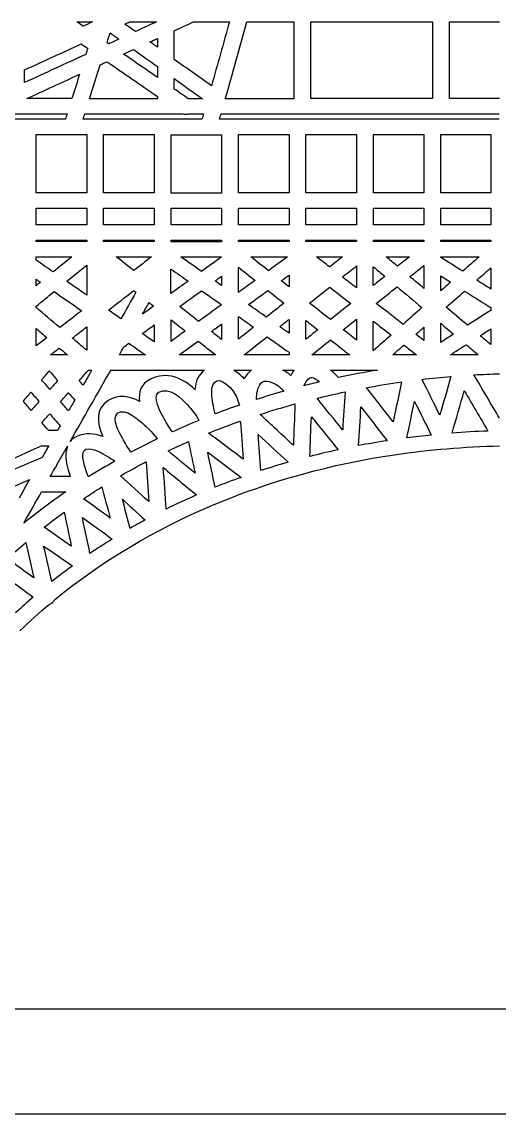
# Model space of a CAD drawing. Extents: x 385.5 to 423.8, y 888.2 to 956.4.
# Drawn here: x 397.37 to 404.66, y 888.18 to 904.88 of the extents above; entities that cross this region are included whole.
import ezdxf

# ---------------------------------------------------------------- set-up
doc = ezdxf.new("R2010")
doc.units = 0
doc.layers.add('Plan_1', color=7, linetype='CONTINUOUS')

msp = doc.modelspace()

# ---------------------------------------------------------------- linework, layer by layer
at = {"layer": 'Plan_1', "color": 7}
for p, q in [((398.20643, 904.876065), (398.44381, 904.876065)), ((398.20644, 904.876065), (398.20643, 904.876065)), ((399.01438, 904.876055), (399.42498, 904.876055)), ((399.99172, 904.875735), (400.53962, 904.875735)), ((400.80569, 904.876065), (401.52598, 904.876065)), ((400.80569, 904.876065), (400.80569, 904.876065)), ((401.52598, 904.876065), (401.52598, 903.702155)), ((401.7835, 903.702485), (401.7835, 904.876415)), ((401.7835, 904.876415), (402.9285, 904.876415)), ((402.92848, 904.876415), (403.64793, 904.876415)), ((402.9285, 904.876415), (402.92848, 904.876415)), ((403.64793, 904.876415), (403.64793, 903.702485)), ((403.90509, 903.702485), (403.90509, 904.876415)), ((403.90509, 904.876415), (404.66432, 904.876415)), ((404.66432, 904.876415), (404.67232, 904.876415)), ((398.30126, 904.810885), (398.30126, 904.810885)), ((398.30126, 904.810885), (398.30126, 904.810885)), ((398.30134, 904.810735), (398.30134, 904.810735)), ((398.71545, 904.708025), (398.71544, 904.707965)), ((398.94069, 904.842545), (398.94068, 904.842555)), ((399.69661, 904.303055), (399.69661, 904.739945)), ((399.69661, 904.739945), (399.69661, 904.739945)), ((398.84973, 904.612365), (398.85014, 904.612025)), ((399.32362, 904.568785), (399.32362, 904.568815)), ((399.43826, 904.621915), (399.43826, 904.487185)), ((399.07254, 904.453425), (399.07254, 904.453465)), ((398.66879, 904.266985), (398.66879, 904.266965)), ((399.43867, 904.192805), (399.43867, 904.027785)), ((397.405, 903.947215), (397.405, 904.141825)), ((397.405, 904.141825), (397.40531, 904.141745)), ((399.69661, 904.008385), (399.69661, 904.008385)), ((398.13157, 903.703155), (397.44038, 903.703155)), ((397.44038, 903.703155), (397.44038, 903.703155)), ((399.43867, 903.702085), (398.40148, 903.702085)), ((399.43867, 903.736485), (399.43867, 903.702085)), ((400.12608, 903.701785), (399.91051, 903.701785)), ((401.52598, 903.702155), (400.4772, 903.702155)), ((401.8348, 903.702485), (401.7835, 903.702485)), ((403.64793, 903.702485), (401.8348, 903.702485)), ((404.66432, 903.702485), (403.90509, 903.702485)), ((404.67232, 903.702485), (404.66432, 903.702485)), ((396.32267, 903.469735), (398.0396, 903.469735)), ((398.0327, 903.389135), (396.94586, 903.389135)), ((398.0396, 903.469735), (398.0584, 903.469735)), ((400.12047, 903.389745), (398.30263, 903.389745)), ((398.32783, 903.470445), (399.83431, 903.470445)), ((399.90958, 903.470445), (400.14357, 903.470445)), ((399.90961, 903.470445), (399.90958, 903.470445)), ((401.83748, 903.389135), (400.38876, 903.389135)), ((400.41226, 903.469735), (402.93116, 903.469735)), ((404.66731, 903.389135), (401.83748, 903.389135)), ((402.93116, 903.469735), (404.6673, 903.469735)), ((397.58409, 903.139655), (397.58409, 903.152255)), ((397.58409, 903.152255), (397.81632, 903.152255)), ((397.58409, 902.261075), (397.58409, 903.139655)), ((397.81632, 903.152255), (398.3574, 903.152255)), ((398.3574, 903.152255), (398.3574, 902.261075)), ((398.3574, 903.152255), (398.3574, 903.152255)), ((398.61659, 903.152255), (399.3899, 903.152255)), ((398.61659, 903.139655), (398.61659, 903.152255)), ((398.61659, 903.152255), (398.61659, 903.152255)), ((398.61659, 902.261075), (398.61659, 903.139655)), ((399.3899, 903.152255), (399.3899, 902.261075)), ((399.64655, 903.151255), (400.41989, 903.151255)), ((399.64655, 903.151235), (399.64655, 903.151255)), ((399.64655, 903.138635), (399.64655, 903.151235)), ((399.64655, 902.260055), (399.64655, 903.138635)), ((400.41989, 903.151255), (400.41989, 902.260055)), ((400.67864, 903.139655), (400.67864, 903.152255)), ((400.67864, 903.152255), (401.45154, 903.152255)), ((400.67864, 902.261075), (400.67864, 903.139655)), ((401.45154, 903.152255), (401.45154, 902.261075)), ((401.45154, 903.152255), (401.45154, 903.152255)), ((401.70868, 903.139985), (401.70868, 903.152585)), ((401.70868, 903.152585), (402.48199, 903.152585)), ((401.70868, 902.261405), (401.70868, 903.139985)), ((402.48194, 903.152585), (402.48194, 902.261405)), ((402.48199, 903.152585), (402.48194, 903.152585)), ((402.74069, 903.152255), (403.51403, 903.152255)), ((402.74069, 903.139655), (402.74069, 903.152255)), ((402.74069, 903.152255), (402.74069, 903.152255)), ((402.74069, 902.261075), (402.74069, 903.139655)), ((403.51403, 903.152255), (403.51403, 902.261075)), ((403.77068, 903.152585), (404.53631, 903.152585)), ((403.77068, 903.139985), (403.77068, 903.152585)), ((403.77068, 903.152585), (403.77068, 903.152585)), ((403.77068, 902.261405), (403.77068, 903.139985)), ((404.53631, 903.152585), (404.53631, 902.261405)), ((397.5845, 902.261075), (397.58409, 902.261075)), ((398.3574, 902.261075), (397.5845, 902.261075)), ((399.3899, 902.261075), (398.61659, 902.261075)), ((400.41989, 902.260055), (399.64655, 902.260055)), ((401.45154, 902.261075), (400.67864, 902.261075)), ((401.74328, 902.261405), (401.70868, 902.261405)), ((402.48194, 902.261405), (401.74328, 902.261405)), ((403.51403, 902.261075), (402.74069, 902.261075)), ((404.53631, 902.261405), (403.77068, 902.261405)), ((397.58409, 902.028335), (398.35696, 902.028335)), ((397.58409, 901.773805), (397.58409, 902.028335)), ((397.58409, 902.028335), (397.58409, 902.028335)), ((398.35696, 902.028335), (398.35696, 901.773805)), ((398.61659, 901.773805), (398.61659, 902.028335)), ((398.61659, 902.028335), (399.3899, 902.028335)), ((399.3899, 902.028335), (399.3899, 901.773805)), ((399.3899, 902.028335), (399.3899, 902.028335)), ((399.64655, 902.027285), (400.41989, 902.027285)), ((399.64655, 901.772755), (399.64655, 902.027285)), ((399.64655, 902.027285), (399.64655, 902.027285)), ((400.41989, 902.027285), (400.41989, 901.772755)), ((400.67864, 901.773435), (400.67864, 902.027985)), ((400.67864, 902.027985), (401.45154, 902.027985)), ((401.45154, 902.027985), (401.45154, 901.773435)), ((401.45154, 902.027985), (401.45154, 902.027985)), ((401.70863, 901.773765), (401.70863, 902.028305)), ((401.70863, 902.028305), (402.48194, 902.028305)), ((402.48194, 902.028305), (402.48194, 901.773765)), ((402.48194, 902.028305), (402.48194, 902.028305)), ((402.74069, 902.028335), (403.36648, 902.028335)), ((402.74069, 901.773805), (402.74069, 902.028335)), ((402.74069, 902.028335), (402.74069, 902.028335)), ((403.36648, 902.028335), (403.51406, 902.028335)), ((403.51406, 902.028335), (403.51406, 901.773805)), ((403.77068, 902.028695), (404.53631, 902.028695)), ((403.77068, 901.774155), (403.77068, 902.028695)), ((403.77068, 902.028695), (403.77068, 902.028695)), ((404.53631, 902.028695), (404.53631, 901.774155)), ((398.35696, 901.773805), (397.58409, 901.773805)), ((399.3899, 901.773805), (398.61659, 901.773805)), ((400.41989, 901.772755), (399.64655, 901.772755)), ((401.45154, 901.773435), (400.67864, 901.773435)), ((402.48194, 901.773765), (401.70863, 901.773765)), ((403.51406, 901.773805), (402.74069, 901.773805)), ((404.53631, 901.774155), (403.77068, 901.774155)), ((397.58409, 901.541385), (398.14185, 901.541385)), ((397.58409, 901.517585), (397.58409, 901.541385)), ((397.58409, 901.541385), (397.58409, 901.541385)), ((397.5845, 901.517585), (397.58409, 901.517585)), ((398.3574, 901.517585), (397.5845, 901.517585)), ((398.14185, 901.541385), (398.3574, 901.541385)), ((398.3574, 901.541385), (398.3574, 901.517585)), ((398.61659, 901.541385), (399.3899, 901.541385)), ((398.61659, 901.517585), (398.61659, 901.541385)), ((398.61659, 901.541385), (398.61659, 901.541385)), ((399.3899, 901.517585), (398.61659, 901.517585)), ((399.3899, 901.541385), (399.3899, 901.517585)), ((399.64655, 901.540355), (400.41989, 901.540355)), ((399.64655, 901.516555), (399.64655, 901.540355)), ((399.64655, 901.540355), (399.64655, 901.540355)), ((400.41989, 901.516555), (399.64655, 901.516555)), ((400.41989, 901.540355), (400.41989, 901.516555)), ((400.67864, 901.517255), (400.67864, 901.541055)), ((400.67864, 901.541055), (401.45154, 901.541055)), ((401.45154, 901.517255), (400.67864, 901.517255)), ((401.45154, 901.541055), (401.45154, 901.517255)), ((401.45154, 901.541055), (401.45154, 901.541055)), ((401.70904, 901.517585), (401.70904, 901.541385)), ((401.70904, 901.541385), (402.48194, 901.541385)), ((401.85362, 901.517585), (401.70904, 901.517585)), ((402.48194, 901.517585), (401.85362, 901.517585)), ((402.48194, 901.541385), (402.48194, 901.517585)), ((402.48194, 901.541385), (402.48194, 901.541385)), ((402.74069, 901.541385), (403.00244, 901.541385)), ((402.74069, 901.517585), (402.74069, 901.541385)), ((402.74069, 901.541385), (402.74069, 901.541385)), ((403.51359, 901.517585), (402.74069, 901.517585)), ((403.00244, 901.541385), (403.51359, 901.541385)), ((403.51359, 901.541385), (403.51359, 901.517585)), ((403.77068, 901.541715), (404.53631, 901.541715)), ((403.77068, 901.517915), (403.77068, 901.541715)), ((403.77068, 901.541715), (403.77068, 901.541715)), ((404.53631, 901.517915), (403.77068, 901.517915)), ((404.53631, 901.541715), (404.53631, 901.517915)), ((397.58409, 901.234125), (397.58409, 901.284525)), ((397.58409, 901.284525), (397.58409, 901.284485)), ((397.58409, 901.284485), (397.96644, 901.284485)), ((397.96644, 901.284485), (398.12771, 901.284485)), ((398.81033, 901.284805), (399.34886, 901.284805)), ((398.81033, 901.284805), (398.81033, 901.284805)), ((399.79924, 901.284115), (400.41989, 901.284115)), ((399.79924, 901.284115), (399.79924, 901.284115)), ((400.41989, 901.284115), (400.41989, 901.283435)), ((400.86728, 901.284805), (401.42762, 901.284805)), ((400.86728, 901.284805), (400.86728, 901.284805)), ((401.87327, 901.284805), (402.2685, 901.284805)), ((401.87327, 901.284805), (401.87327, 901.284805)), ((402.93917, 901.284805), (403.29119, 901.284805)), ((402.93917, 901.284805), (402.93917, 901.284805)), ((403.77068, 901.276985), (403.77068, 901.285985)), ((403.77068, 901.285985), (403.77068, 901.285505)), ((403.77068, 901.285505), (404.35795, 901.285505)), ((398.3574, 901.158555), (398.3574, 900.699205)), ((399.64614, 900.725075), (399.64614, 901.098375)), ((399.64614, 901.098375), (399.64614, 901.098375)), ((400.11362, 901.062285), (400.11321, 901.062285)), ((400.67864, 900.741385), (400.67864, 901.125555)), ((400.67864, 901.125555), (400.67864, 901.125555)), ((402.48194, 901.144995), (402.48194, 900.810155)), ((402.74028, 900.845855), (402.74028, 901.134085)), ((402.74028, 901.134085), (402.74028, 901.134085)), ((403.51364, 901.151755), (403.51364, 900.802675)), ((404.53631, 901.117055), (404.53631, 900.792765)), ((404.53631, 901.117055), (404.53631, 901.117055)), ((397.58406, 900.843435), (397.58406, 900.942835)), ((397.58406, 900.942835), (397.58406, 900.942835)), ((398.05201, 900.910505), (398.05201, 900.910505)), ((400.32085, 900.915725), (400.32085, 900.915755)), ((400.41945, 900.987055), (400.41945, 900.845825)), ((401.45159, 901.005495), (401.45159, 901.005455)), ((401.45159, 901.005455), (401.45159, 900.824795)), ((402.26914, 900.976365), (402.26914, 900.976365)), ((403.30023, 900.981975), (403.30023, 900.981975)), ((403.7707, 900.993895), (403.7707, 900.993905)), ((403.7707, 900.764545), (403.7707, 900.993895)), ((403.9217, 900.898605), (403.9217, 900.898265)), ((397.85827, 900.753695), (397.85827, 900.753695)), ((399.64614, 900.725075), (399.64614, 900.725075)), ((400.11532, 900.767585), (400.11532, 900.767585)), ((401.12862, 900.770635), (401.12862, 900.770635)), ((402.0735, 900.822055), (402.0735, 900.822055)), ((403.10559, 900.826805), (403.10559, 900.826805)), ((404.13639, 900.762475), (404.1364, 900.762505)), ((397.58409, 900.508325), (397.58409, 900.531125)), ((399.31115, 900.585915), (399.31124, 900.585885)), ((404.53584, 900.515825), (404.53584, 900.461725)), ((398.69018, 900.470235), (398.69016, 900.470205)), ((400.67905, 900.371495), (400.67905, 900.371505)), ((400.67905, 900.026795), (400.67905, 900.371495)), ((397.58409, 899.922335), (397.58409, 900.189435)), ((397.58409, 900.189435), (397.58409, 900.189435)), ((397.94721, 900.202795), (397.94679, 900.202405)), ((398.35781, 900.214325), (398.35781, 900.033265)), ((398.35781, 900.214325), (398.35781, 900.214325)), ((399.38995, 900.243595), (399.38995, 900.033625)), ((399.64655, 899.992475), (399.64655, 900.321855)), ((399.64655, 900.321855), (399.64655, 900.321855)), ((400.41947, 900.256505), (400.41947, 900.032585)), ((400.41947, 900.256025), (400.41947, 900.256505)), ((400.90877, 900.209205), (400.90877, 900.208865)), ((401.45154, 900.329355), (401.45154, 900.329305)), ((401.45154, 900.329305), (401.45154, 900.118705)), ((401.70904, 900.025105), (401.70904, 900.313335)), ((401.70904, 900.313335), (401.70904, 900.313335)), ((402.48194, 900.331425), (402.48194, 900.331375)), ((402.48194, 900.331375), (402.48194, 900.033625)), ((402.74028, 899.848835), (402.74028, 900.301405)), ((402.74028, 900.301405), (402.74028, 900.301405)), ((403.51359, 900.208875), (403.51359, 900.033625)), ((403.77068, 899.976455), (403.77068, 900.269085)), ((403.77068, 900.269085), (403.77068, 900.269085)), ((404.53631, 900.183335), (404.53631, 900.033935)), ((404.53631, 900.183305), (404.53631, 900.183335)), ((398.35781, 900.033265), (398.35781, 899.856315)), ((398.76264, 900.129415), (398.76288, 900.129265)), ((398.76288, 900.129265), (398.76264, 900.129415)), ((399.20814, 900.111925), (399.20814, 900.111905)), ((399.38995, 900.033625), (399.38995, 899.986025)), ((400.41947, 900.032585), (400.41947, 900.023585)), ((401.11538, 900.063195), (401.11538, 900.063225)), ((402.08717, 900.015955), (402.08717, 900.015955)), ((402.48194, 900.033625), (402.48194, 900.013625)), ((403.39172, 900.100725), (403.39172, 900.100655)), ((403.51359, 900.033625), (403.51359, 900.005425)), ((404.53631, 900.033935), (404.53631, 899.943735)), ((397.93863, 899.890745), (397.93863, 899.890745)), ((398.92588, 899.908045), (398.92584, 899.908055)), ((400.06189, 899.996875), (400.06189, 899.996875)), ((402.74028, 899.848835), (402.74028, 899.848835)), ((402.74049, 899.848695), (402.74049, 899.848695)), ((402.74049, 899.848695), (402.74049, 899.848695)), ((403.20735, 899.937325), (403.20735, 899.937325)), ((404.16037, 899.942125), (404.16037, 899.942125)), ((398.06269, 899.786255), (397.8035, 899.786255)), ((399.25777, 899.786225), (398.85698, 899.786225)), ((400.33177, 899.785925), (399.77105, 899.785925)), ((401.45195, 899.786555), (400.76591, 899.786555)), ((401.45195, 899.825355), (401.45195, 899.786555)), ((402.01448, 899.786255), (401.79844, 899.786255)), ((402.37889, 899.786255), (402.01448, 899.786255)), ((403.40029, 899.786585), (403.03759, 899.786585)), ((404.3451, 899.786945), (403.91868, 899.786945)), ((397.78254, 899.537195), (397.78295, 899.537125)), ((397.78295, 899.537125), (397.78595, 899.541125)), ((397.78595, 899.541125), (397.78596, 899.541235)), ((398.38133, 899.553465), (398.38137, 899.553505)), ((398.38137, 899.553505), (398.43397, 899.553505)), ((398.72398, 899.551115), (398.72389, 899.551085)), ((398.72389, 899.551085), (400.15721, 899.551085)), ((400.60549, 899.550755), (400.87624, 899.550755)), ((400.60549, 899.550755), (400.60549, 899.550755)), ((401.35657, 899.553855), (401.35658, 899.553855)), ((401.35658, 899.553855), (401.5307, 899.553855)), ((402.08676, 899.553505), (402.80532, 899.553505)), ((402.08676, 899.553505), (402.08676, 899.553505)), ((400.31126, 899.364655), (400.31081, 899.365005)), ((400.76462, 899.421125), (400.76418, 899.421125)), ((401.7711, 899.437425), (401.77109, 899.437475)), ((403.48496, 899.412645), (403.48496, 899.412625)), ((404.27969, 899.482035), (404.27969, 899.482035)), ((397.50496, 899.216605), (397.50496, 899.216605)), ((398.07636, 899.207105), (398.07637, 899.207105)), ((399.46094, 899.214275), (399.46095, 899.214275)), ((400.01348, 899.258805), (400.01351, 899.259255)), ((400.01397, 899.258825), (400.01348, 899.258805)), ((400.01351, 899.259255), (400.01397, 899.258825)), ((400.01351, 899.259255), (400.01351, 899.259255)), ((401.28037, 899.318095), (401.28002, 899.318375)), ((401.36472, 899.231975), (401.36672, 899.228975)), ((402.63852, 899.286775), (402.63852, 899.286725)), ((404.13086, 899.238785), (404.13086, 899.238775)), ((401.88015, 899.124125), (401.88014, 899.124095)), ((403.3712, 899.075085), (403.3712, 899.075095)), ((397.79189, 898.886525), (397.79194, 898.886555)), ((398.82792, 898.894425), (398.82789, 898.894425)), ((401.0085, 898.876685), (401.00847, 898.876685)), ((401.79289, 898.839275), (401.79288, 898.839275)), ((402.55165, 898.993105), (402.55167, 898.993095)), ((399.66838, 898.609575), (399.66838, 898.609575)), ((400.22181, 898.590525), (400.22228, 898.590875)), ((400.97978, 898.569445), (400.97981, 898.569445)), ((402.27196, 898.640595), (402.27155, 898.640935)), ((397.66831, 898.397945), (397.77824, 898.397945)), ((397.66831, 898.397945), (397.66831, 898.397945)), ((398.06139, 898.389095), (398.06138, 898.389075)), ((398.34458, 898.343145), (398.34457, 898.343125)), ((402.51446, 898.399325), (402.51405, 898.399305)), ((399.6012, 898.318625), (399.6012, 898.318625)), ((400.20815, 898.299595), (400.20815, 898.299595)), ((397.86934, 898.050895), (397.86934, 898.050895)), ((399.26549, 898.150845), (399.26546, 898.150855)), ((399.52892, 898.063405), (399.52895, 898.063405)), ((398.10628, 897.929045), (397.80006, 897.929045)), ((398.87625, 897.938185), (398.87625, 897.938525)), ((397.66834, 897.694225), (398.0379, 897.694225)), ((397.66834, 897.694225), (397.66834, 897.694225)), ((398.59053, 897.768055), (398.59053, 897.768055)), ((400.3215, 897.763655), (400.3215, 897.763995)), ((398.90445, 897.580575), (398.90445, 897.580575)), ((398.01266, 897.382205), (398.01266, 897.382205)), ((397.39416, 897.212425), (397.39496, 897.213055)), ((397.3946, 897.212425), (397.39416, 897.212425)), ((397.39496, 897.213055), (397.3946, 897.212425)), ((397.39496, 897.213055), (397.39496, 897.213055)), ((398.29109, 897.303275), (398.29109, 897.303275)), ((399.02081, 897.135155), (399.02081, 897.134815)), ((399.02081, 897.134815), (399.02081, 897.135155)), ((399.02081, 897.135155), (399.02081, 897.135155)), ((397.69911, 896.865325), (397.69911, 896.865325)), ((414.55628, 889.787865), (394.78423, 889.787865)), ((423.77414, 888.181845), (385.51022, 888.181845))]:
    msp.add_line(p, q, dxfattribs=at)
for points in [[(398.30134, 904.810765), (398.26974, 904.832965), (398.23804, 904.854365), (398.20644, 904.876065)], [(398.44381, 904.876065), (398.39641, 904.854365), (398.34911, 904.832565), (398.30134, 904.810765)], [(398.94068, 904.842555), (398.96498, 904.853755), (398.98968, 904.864955), (399.01438, 904.876055)], [(399.42498, 904.876055), (399.31717, 904.826755), (399.20943, 904.777055), (399.10165, 904.727375)], [(399.69661, 904.739945), (399.79501, 904.785545), (399.89295, 904.830845), (399.99172, 904.875735)], [(400.53962, 904.875735), (400.44942, 904.549085), (400.35785, 904.223085), (400.26547, 903.897105)], [(400.4772, 903.702155), (400.58924, 904.092765), (400.69873, 904.484435), (400.80569, 904.876065)], [(398.66925, 904.557625), (398.68465, 904.607625), (398.70005, 904.657675), (398.71545, 904.708025)], [(398.71544, 904.707965), (398.76034, 904.675965), (398.80484, 904.643965), (398.84973, 904.612365)], [(399.10165, 904.727375), (399.04775, 904.765875), (398.99383, 904.803975), (398.94069, 904.842545)], [(397.40531, 904.141745), (397.69484, 904.274095), (397.98488, 904.406485), (398.27402, 904.538845)], [(398.27402, 904.538845), (398.30692, 904.516345), (398.33982, 904.493645), (398.37242, 904.471145)], [(398.69405, 904.540225), (398.68605, 904.546225), (398.67735, 904.551825), (398.66925, 904.557625)], [(398.85014, 904.612025), (398.79794, 904.588225), (398.74622, 904.564025), (398.69405, 904.540225)], [(399.32362, 904.568815), (399.36172, 904.586515), (399.40022, 904.604215), (399.43826, 904.621915)], [(399.43826, 904.487185), (399.40016, 904.514385), (399.36176, 904.541685), (399.32362, 904.568785)], [(398.34342, 904.379345), (398.03074, 904.235415), (397.71765, 904.091125), (397.405, 903.947215)], [(398.36442, 904.447045), (398.35742, 904.424545), (398.35032, 904.402145), (398.34342, 904.379345)], [(398.37242, 904.471145), (398.36942, 904.463145), (398.36742, 904.455245), (398.36442, 904.447045)], [(398.92157, 904.383725), (398.97207, 904.406825), (399.02253, 904.430325), (399.07254, 904.453425)], [(399.43867, 904.027785), (399.26631, 904.146205), (399.09396, 904.264955), (398.92157, 904.383725)], [(399.07254, 904.453465), (399.19444, 904.366365), (399.31634, 904.279585), (399.43867, 904.192805)], [(398.40148, 903.702085), (398.45578, 903.874255), (398.51012, 904.046415), (398.56399, 904.218985)], [(398.56399, 904.218985), (398.59909, 904.234985), (398.63369, 904.250985), (398.66879, 904.266985)], [(398.66879, 904.266965), (398.92543, 904.090365), (399.18246, 903.913455), (399.43867, 903.736485)], [(400.26547, 903.897105), (400.07595, 904.032555), (399.88607, 904.167615), (399.69661, 904.303055)], [(397.44038, 903.703155), (397.70982, 903.827015), (397.97932, 903.951215), (398.24832, 904.075065)], [(398.24832, 904.075065), (398.20942, 903.951215), (398.17092, 903.827015), (398.13157, 903.703155)], [(399.69661, 904.008385), (399.83993, 903.906005), (399.98276, 903.803885), (400.12608, 903.701785)], [(399.69666, 903.849135), (399.69666, 903.902235), (399.69666, 903.954955), (399.69661, 904.008385)], [(399.91051, 903.701785), (399.83911, 903.750785), (399.76809, 903.800185), (399.69666, 903.849135)], [(398.0584, 903.469735), (398.0494, 903.442835), (398.0413, 903.415935), (398.0327, 903.389135)], [(398.30263, 903.389745), (398.31063, 903.416645), (398.31973, 903.443545), (398.32783, 903.470445)], [(399.83431, 903.470445), (399.86121, 903.460245), (399.88691, 903.461445), (399.90961, 903.470445)], [(400.14357, 903.470445), (400.13557, 903.443545), (400.12817, 903.416645), (400.12047, 903.389745)], [(400.38876, 903.389135), (400.39676, 903.416035), (400.40456, 903.442935), (400.41226, 903.469735)], [(397.84372, 901.054125), (397.75732, 901.114025), (397.6705, 901.173885), (397.58409, 901.234125)], [(398.12771, 901.284485), (398.03271, 901.207585), (397.93863, 901.131005), (397.84372, 901.054125)], [(399.0781, 901.075535), (398.9887, 901.145235), (398.89973, 901.215055), (398.81033, 901.284805)], [(399.34886, 901.284805), (399.25856, 901.215105), (399.16835, 901.145325), (399.0781, 901.075535)], [(400.11321, 901.062285), (400.00843, 901.136085), (399.90407, 901.209935), (399.79924, 901.284115)], [(400.41989, 901.283435), (400.31763, 901.209635), (400.21587, 901.136105), (400.11362, 901.062285)], [(401.13588, 901.073175), (401.04658, 901.143575), (400.95679, 901.214275), (400.86728, 901.284805)], [(401.42762, 901.284805), (401.33052, 901.214405), (401.23339, 901.143955), (401.13588, 901.073175)], [(402.07218, 901.129635), (402.00588, 901.181335), (401.93957, 901.233105), (401.87327, 901.284805)], [(402.2685, 901.284805), (402.2031, 901.233105), (402.13759, 901.181355), (402.07218, 901.129635)], [(403.1103, 901.140905), (403.0534, 901.188905), (402.99608, 901.236905), (402.93917, 901.284805)], [(403.29119, 901.284805), (403.23089, 901.236805), (403.17058, 901.188805), (403.1103, 901.140905)], [(404.10818, 901.063985), (403.99565, 901.134785), (403.8832, 901.205885), (403.77068, 901.276985)], [(404.35795, 901.285505), (404.27455, 901.211705), (404.19155, 901.137805), (404.10818, 901.063985)], [(398.05201, 900.910505), (398.15382, 900.993205), (398.25558, 901.075865), (398.3574, 901.158555)], [(399.64614, 901.098375), (399.73334, 901.036775), (399.82064, 900.975175), (399.90788, 900.913625)], [(400.67864, 901.125555), (400.76294, 901.058855), (400.84759, 900.992185), (400.93271, 900.925485)], [(402.26914, 900.976365), (402.34004, 901.032765), (402.411, 901.088565), (402.48194, 901.144995)], [(402.74028, 901.134085), (402.79888, 901.084685), (402.85788, 901.035385), (402.91651, 900.986075)], [(403.30023, 900.981975), (403.37123, 901.038475), (403.44265, 901.095305), (403.51364, 901.151755)], [(404.32287, 900.927875), (404.39387, 900.990875), (404.46488, 901.054125), (404.53631, 901.117055)], [(397.58406, 900.942835), (397.60626, 900.927535), (397.62816, 900.912135), (397.65036, 900.897235)], [(397.65036, 900.897235), (397.62816, 900.879235), (397.60626, 900.861535), (397.58406, 900.843435)], [(398.3574, 900.699205), (398.25558, 900.769605), (398.15382, 900.840425), (398.05201, 900.910505)], [(399.90788, 900.913625), (399.82108, 900.850625), (399.73338, 900.788065), (399.64614, 900.725075)], [(400.32085, 900.915755), (400.35375, 900.939555), (400.38655, 900.963255), (400.41945, 900.987055)], [(400.41945, 900.845825), (400.38645, 900.869325), (400.35355, 900.892425), (400.32085, 900.915725)], [(400.93271, 900.925485), (400.84801, 900.864285), (400.76336, 900.802985), (400.67864, 900.741385)], [(401.33266, 900.918695), (401.37246, 900.947595), (401.41226, 900.976595), (401.45159, 901.005495)], [(401.45159, 900.824795), (401.41179, 900.856495), (401.37239, 900.887395), (401.33266, 900.918695)], [(402.48194, 900.810155), (402.41094, 900.865655), (402.3399, 900.921075), (402.26914, 900.976365)], [(402.91651, 900.986075), (402.85791, 900.939475), (402.79891, 900.892875), (402.74028, 900.845855)], [(403.51364, 900.802675), (403.44264, 900.862575), (403.3712, 900.922425), (403.30023, 900.981975)], [(403.7707, 900.993905), (403.8212, 900.961905), (403.87123, 900.930305), (403.9217, 900.898605)], [(403.9217, 900.898265), (403.8712, 900.853665), (403.82073, 900.808765), (403.7707, 900.764545)], [(404.53631, 900.792765), (404.46491, 900.838065), (404.39384, 900.882565), (404.32287, 900.927875)], [(397.58409, 900.531125), (397.67559, 900.605325), (397.76673, 900.679475), (397.85827, 900.753695)], [(397.85827, 900.753695), (397.99896, 900.656395), (398.14015, 900.558695), (398.28128, 900.461045)], [(398.69016, 900.470205), (398.81932, 900.569605), (398.94809, 900.669235), (399.07684, 900.768935)], [(399.11064, 900.742435), (399.03414, 900.607685), (398.95707, 900.472935), (398.88093, 900.338205)], [(399.07684, 900.768935), (399.08794, 900.759935), (399.09954, 900.751235), (399.11064, 900.742435)], [(399.7796, 900.524945), (399.89122, 900.605545), (400.00328, 900.686565), (400.11532, 900.767585)], [(400.11532, 900.767585), (400.21628, 900.695785), (400.31763, 900.624685), (400.41901, 900.552905)], [(400.83221, 900.555585), (400.93101, 900.627385), (401.02979, 900.698815), (401.12862, 900.770635)], [(401.12862, 900.770635), (401.21072, 900.706035), (401.29241, 900.641335), (401.37455, 900.577035)], [(401.76507, 900.578055), (401.86763, 900.659255), (401.97055, 900.740505), (402.0735, 900.822055)], [(402.0735, 900.822055), (402.18046, 900.738755), (402.28735, 900.654975), (402.39472, 900.571585)], [(402.78604, 900.572605), (402.89259, 900.657305), (402.9995, 900.742055), (403.10559, 900.826805)], [(403.10559, 900.826805), (403.23218, 900.721005), (403.35837, 900.614825), (403.48455, 900.509005)], [(403.85664, 900.514425), (403.94984, 900.597125), (404.04312, 900.679775), (404.13639, 900.762475)], [(404.1364, 900.762505), (404.2583, 900.685605), (404.37976, 900.608685), (404.50124, 900.531825)], [(397.94679, 900.202405), (397.82577, 900.304505), (397.70511, 900.406255), (397.58409, 900.508325)], [(399.21155, 900.410685), (399.24445, 900.469185), (399.27785, 900.527385), (399.31115, 900.585915)], [(399.37964, 900.532185), (399.32354, 900.491685), (399.2676, 900.451185), (399.21155, 900.410685)], [(399.31124, 900.585885), (399.33394, 900.567785), (399.35704, 900.550085), (399.37964, 900.532185)], [(400.06871, 900.298685), (399.97251, 900.374185), (399.8758, 900.449435), (399.7796, 900.524945)], [(400.41901, 900.552905), (400.3027, 900.468105), (400.18546, 900.383405), (400.06871, 900.298685)], [(401.10423, 900.363335), (401.01353, 900.427335), (400.92288, 900.491285), (400.83221, 900.555585)], [(401.37455, 900.577035), (401.28475, 900.505935), (401.19451, 900.434455), (401.10423, 900.363335)], [(402.08547, 900.325585), (401.97894, 900.409585), (401.87206, 900.493685), (401.76507, 900.578055)], [(402.39472, 900.571585), (402.29162, 900.489885), (402.18855, 900.407585), (402.08547, 900.325585)], [(403.19587, 900.252755), (403.05937, 900.359275), (402.92297, 900.465795), (402.78604, 900.572605)], [(403.48455, 900.509005), (403.38875, 900.423605), (403.29209, 900.338195), (403.19587, 900.252755)], [(404.18258, 900.240825), (404.07394, 900.332025), (403.96531, 900.423205), (403.85664, 900.514425)], [(404.50124, 900.531825), (404.51284, 900.523825), (404.52474, 900.519525), (404.53584, 900.515825)], [(398.28128, 900.461045), (398.16966, 900.374945), (398.05842, 900.288875), (397.94721, 900.202795)], [(398.88093, 900.338205), (398.81723, 900.382105), (398.75394, 900.426005), (398.69018, 900.470235)], [(400.67905, 900.371505), (400.75565, 900.317405), (400.83221, 900.262935), (400.90877, 900.209205)], [(404.50164, 900.445325), (404.39512, 900.377225), (404.28906, 900.308895), (404.18258, 900.240825)], [(404.53584, 900.461725), (404.52434, 900.458725), (404.51294, 900.452725), (404.50164, 900.445325)], [(397.58409, 900.189435), (397.63929, 900.142835), (397.69442, 900.096235), (397.74963, 900.049955)], [(398.13629, 900.043155), (398.21029, 900.099955), (398.28386, 900.157175), (398.35781, 900.214325)], [(399.20814, 900.111905), (399.26844, 900.155505), (399.32921, 900.199305), (399.38995, 900.243595)], [(399.64655, 900.321855), (399.71975, 900.265055), (399.79239, 900.208185), (399.86514, 900.151025)], [(400.26547, 900.144055), (400.31677, 900.181455), (400.36813, 900.218555), (400.41947, 900.256025)], [(400.90877, 900.208865), (400.83217, 900.147965), (400.75563, 900.087375), (400.67905, 900.026795)], [(401.31085, 900.218105), (401.35745, 900.255505), (401.40445, 900.292305), (401.45154, 900.329355)], [(401.45154, 900.118705), (401.40494, 900.152005), (401.35784, 900.185005), (401.31085, 900.218105)], [(401.70904, 900.313335), (401.76934, 900.265735), (401.83052, 900.217735), (401.89129, 900.170095)], [(402.28091, 900.171505), (402.34801, 900.224905), (402.41506, 900.277855), (402.48194, 900.331425)], [(402.48194, 900.013625), (402.41514, 900.066325), (402.34806, 900.118775), (402.28091, 900.171505)], [(402.74028, 900.301405), (402.83098, 900.231005), (402.9212, 900.159855), (403.01189, 900.089455)], [(403.39172, 900.100655), (403.43232, 900.136755), (403.47292, 900.172455), (403.51359, 900.208875)], [(403.77068, 900.269085), (403.83658, 900.213985), (403.90244, 900.158855), (403.96828, 900.103405)], [(404.37461, 900.079505), (404.42851, 900.113905), (404.48242, 900.148605), (404.53631, 900.183305)], [(397.74963, 900.049955), (397.69443, 900.007355), (397.63929, 899.964855), (397.58409, 899.922335)], [(398.35781, 899.856315), (398.28381, 899.918615), (398.21024, 899.980515), (398.13629, 900.043155)], [(399.38995, 899.986025), (399.32925, 900.027925), (399.26849, 900.070125), (399.20814, 900.111925)], [(399.86514, 900.151025), (399.79244, 900.098325), (399.71973, 900.045555), (399.64655, 899.992475)], [(400.41947, 900.023585), (400.36817, 900.063785), (400.31681, 900.103885), (400.26547, 900.144055)], [(400.76591, 899.786555), (400.88266, 899.878755), (400.99899, 899.970975), (401.11538, 900.063195)], [(401.11538, 900.063225), (401.22742, 899.983925), (401.33992, 899.904635), (401.45195, 899.825355)], [(401.89129, 900.170095), (401.83049, 900.121795), (401.76981, 900.073495), (401.70904, 900.025105)], [(401.79844, 899.786255), (401.89474, 899.862855), (401.99092, 899.939355), (402.08717, 900.015955)], [(402.08717, 900.015955), (402.18427, 899.939355), (402.28135, 899.862845), (402.37889, 899.786255)], [(403.01189, 900.089455), (402.92129, 900.009155), (402.8311, 899.929275), (402.74028, 899.848835)], [(403.51359, 900.005425), (403.47299, 900.037125), (403.43229, 900.069025), (403.39172, 900.100725)], [(403.96828, 900.103405), (403.90248, 900.061205), (403.83654, 900.018605), (403.77068, 899.976455)], [(404.53631, 899.943735), (404.48241, 899.989035), (404.4285, 900.034235), (404.37461, 900.079505)], [(397.8035, 899.786255), (397.8484, 899.821355), (397.8938, 899.855655), (397.93863, 899.890745)], [(397.93863, 899.890745), (397.98013, 899.855645), (398.02113, 899.820945), (398.06269, 899.786255)], [(398.85698, 899.786225), (398.88008, 899.827025), (398.90278, 899.867525), (398.92588, 899.908045)], [(398.92584, 899.908055), (398.95144, 899.926455), (398.97674, 899.944755), (399.00244, 899.963155)], [(399.00244, 899.963155), (399.08754, 899.903955), (399.17223, 899.845075), (399.25777, 899.786225)], [(399.77105, 899.785925), (399.86815, 899.856325), (399.96523, 899.926805), (400.06189, 899.996875)], [(400.06189, 899.996875), (400.15169, 899.926775), (400.24196, 899.856355), (400.33177, 899.785925)], [(403.03759, 899.786585), (403.09399, 899.836985), (403.15052, 899.887305), (403.20735, 899.937325)], [(403.20735, 899.937325), (403.27195, 899.887025), (403.3361, 899.836625), (403.40029, 899.786585)], [(403.91868, 899.786945), (403.99948, 899.838645), (404.07993, 899.890375), (404.16037, 899.942125)], [(404.16037, 899.942125), (404.22197, 899.890425), (404.2835, 899.838655), (404.3451, 899.786945)], [(397.66749, 899.403815), (397.70599, 899.448415), (397.74449, 899.492615), (397.78254, 899.537195)], [(397.78596, 899.541235), (397.82876, 899.492235), (397.87106, 899.443235), (397.91342, 899.393905)], [(398.10635, 898.464305), (398.31212, 898.826685), (398.51827, 899.189085), (398.72398, 899.551115)], [(398.24107, 899.392195), (398.28297, 899.439195), (398.32497, 899.486795), (398.36683, 899.533765)], [(398.40707, 899.506205), (398.37237, 899.445005), (398.33737, 899.383375), (398.30227, 899.321795)], [(398.36683, 899.533765), (398.37283, 899.539765), (398.37713, 899.546765), (398.38133, 899.553465)], [(398.43397, 899.553505), (398.42497, 899.537505), (398.41597, 899.521905), (398.40707, 899.506205)], [(400.01351, 899.259255), (399.82412, 899.431885), (399.58434, 899.539455), (399.33132, 899.415705)], [(400.15721, 899.551085), (400.06361, 899.482785), (400.02383, 899.376145), (400.01351, 899.259255)], [(400.76418, 899.421125), (400.72188, 899.470125), (400.66708, 899.516025), (400.60549, 899.550755)], [(400.87624, 899.550755), (400.82834, 899.516355), (400.79154, 899.471855), (400.76462, 899.421125)], [(401.4746, 899.471455), (401.4387, 899.502755), (401.3989, 899.530655), (401.35657, 899.553855)], [(401.5307, 899.553855), (401.5097, 899.528355), (401.4909, 899.500755), (401.4746, 899.471455)], [(402.20696, 899.440525), (402.17056, 899.480325), (402.13086, 899.519125), (402.08676, 899.553505)], [(402.80532, 899.553505), (402.60474, 899.520205), (402.40494, 899.483105), (402.20696, 899.440525)], [(397.79322, 899.258825), (397.75132, 899.307525), (397.70942, 899.355525), (397.66749, 899.403815)], [(397.91342, 899.393905), (397.87322, 899.349005), (397.83342, 899.303705), (397.79322, 899.258825)], [(398.30227, 899.321795), (398.28177, 899.345295), (398.26117, 899.368695), (398.24107, 899.392195)], [(399.33132, 899.415705), (399.18416, 899.343605), (399.14739, 899.216975), (399.16663, 899.075425)], [(400.28736, 899.045455), (400.27286, 899.129855), (400.24506, 899.290455), (400.31126, 899.364655)], [(400.31081, 899.365005), (400.39721, 899.461305), (400.55674, 899.290505), (400.59612, 899.232275)], [(400.95352, 899.104755), (400.95396, 899.192155), (400.96932, 899.282735), (401.01992, 899.354895)], [(401.01992, 899.354895), (401.07252, 899.429395), (401.22777, 899.356895), (401.28037, 899.318095)], [(401.6787, 899.314575), (401.7001, 899.364275), (401.7292, 899.410875), (401.7711, 899.437425)], [(401.91993, 899.374175), (401.83913, 899.355175), (401.75868, 899.335075), (401.6787, 899.314575)], [(401.77109, 899.437475), (401.81089, 899.462675), (401.88699, 899.400775), (401.91993, 899.374175)], [(402.63852, 899.286725), (402.81604, 899.319025), (402.99438, 899.347925), (403.17275, 899.373225)], [(403.17275, 899.373225), (403.12955, 899.169175), (403.08605, 898.965535), (403.04238, 898.761815)], [(403.48496, 899.412625), (403.63214, 899.429925), (403.77966, 899.444925), (403.92685, 899.457225)], [(403.757, 898.862755), (403.6663, 899.046175), (403.57562, 899.229575), (403.48496, 899.412645)], [(403.92685, 899.457225), (403.87035, 899.258845), (403.81391, 899.060775), (403.757, 898.862755)], [(404.27969, 899.482035), (404.41017, 899.489035), (404.54015, 899.493935), (404.67062, 899.497735)], [(404.67062, 898.816765), (404.54066, 899.038515), (404.41032, 899.260245), (404.27969, 899.482035)], [(397.38643, 899.079505), (397.42583, 899.125105), (397.46563, 899.170705), (397.50496, 899.216605)], [(397.50496, 899.216605), (397.54646, 899.169005), (397.58746, 899.121305), (397.62894, 899.073705)], [(397.95616, 899.072005), (397.99636, 899.117305), (398.03616, 899.162205), (398.07636, 899.207105)], [(398.07637, 899.207105), (398.10887, 899.169705), (398.14097, 899.132605), (398.17347, 899.095155)], [(399.16663, 899.075425), (399.01136, 899.158825), (398.8437, 899.185675), (398.68583, 899.087725)], [(399.52424, 898.840975), (399.48534, 898.913475), (399.35401, 899.149605), (399.46094, 899.214275)], [(399.46095, 899.214275), (399.61789, 899.308875), (399.81338, 899.115575), (399.90103, 899.022045)], [(400.59612, 899.232275), (400.64022, 899.167975), (400.67182, 899.094495), (400.69322, 899.020305)], [(401.36672, 899.228975), (401.22814, 899.189775), (401.08999, 899.148675), (400.95352, 899.104755)], [(401.28002, 899.318375), (401.31342, 899.293875), (401.34122, 899.263975), (401.36472, 899.231975)], [(401.88014, 899.124095), (402.02218, 899.159195), (402.16457, 899.191195), (402.30826, 899.221095)], [(402.30826, 899.221095), (402.29626, 899.027835), (402.28396, 898.834215), (402.27196, 898.640595)], [(403.04238, 898.761815), (402.90778, 898.936915), (402.77311, 899.111675), (402.63852, 899.286775)], [(403.94564, 898.590205), (404.00724, 898.806285), (404.06922, 899.022685), (404.13086, 899.238785)], [(404.13086, 899.238775), (404.25188, 899.033575), (404.37249, 898.828045), (404.49311, 898.622505)], [(397.50874, 898.938275), (397.46774, 898.985575), (397.42714, 899.032175), (397.38643, 899.079505)], [(397.62894, 899.073705), (397.58874, 899.028405), (397.54904, 898.983505), (397.50874, 898.938275)], [(398.07937, 898.929775), (398.03827, 898.977075), (397.99727, 899.024675), (397.95616, 899.072005)], [(398.17347, 899.095155), (398.14227, 899.040355), (398.11057, 898.984925), (398.07937, 898.929775)], [(398.68583, 899.087725), (398.48996, 898.965885), (398.5139, 898.747125), (398.60203, 898.538505)], [(399.90103, 899.022045), (399.96743, 898.950545), (400.02553, 898.868935), (400.07427, 898.784515)], [(400.32196, 898.884525), (400.30786, 898.937925), (400.29676, 898.991685), (400.28736, 899.045455)], [(400.69322, 899.020305), (400.56831, 898.977105), (400.44471, 898.931805), (400.32196, 898.884525)], [(401.00847, 898.876685), (401.1847, 898.933785), (401.36348, 898.986935), (401.54228, 899.036625)], [(401.54228, 899.036625), (401.53428, 898.825985), (401.52598, 898.615355), (401.51788, 898.404725)], [(402.27155, 898.640935), (402.14107, 898.801885), (402.01063, 898.963155), (401.88015, 899.124125)], [(403.2527, 898.517695), (403.2921, 898.703515), (403.3318, 898.889285), (403.3712, 899.075085)], [(403.3712, 899.075095), (403.4559, 898.903945), (403.54096, 898.732775), (403.62568, 898.561295)], [(397.67169, 898.751445), (397.71149, 898.796345), (397.75169, 898.841645), (397.79189, 898.886525)], [(397.79194, 898.886555), (397.84454, 898.825655), (397.89803, 898.764385), (397.95066, 898.703505)], [(398.90362, 898.511595), (398.85782, 898.595995), (398.73638, 898.808675), (398.82792, 898.894425)], [(398.82789, 898.894425), (398.93656, 898.995825), (399.17307, 898.776345), (399.23808, 898.717125)], [(399.66838, 898.609575), (399.61498, 898.683775), (399.56742, 898.762025), (399.52424, 898.840975)], [(401.51788, 898.404725), (401.34808, 898.562275), (401.17829, 898.719475), (401.0085, 898.876685)], [(401.76939, 898.234275), (401.77739, 898.436025), (401.78519, 898.637475), (401.79289, 898.839275)], [(401.79288, 898.839275), (401.9285, 898.671155), (402.06451, 898.503775), (402.20096, 898.335675)], [(402.51405, 898.399305), (402.52645, 898.597335), (402.53885, 898.795365), (402.55165, 898.993105)], [(402.55167, 898.993095), (402.68471, 898.820225), (402.81732, 898.647395), (402.95032, 898.474525)], [(397.77608, 898.631345), (397.74098, 898.671445), (397.70638, 898.711245), (397.67169, 898.751445)], [(397.95066, 898.703505), (397.93696, 898.679305), (397.92326, 898.655105), (397.90956, 898.631305)], [(399.23808, 898.717125), (399.31038, 898.650825), (399.37752, 898.578315), (399.43697, 898.502075)], [(400.07427, 898.784515), (399.93739, 898.728715), (399.80226, 898.670175), (399.66838, 898.609575)], [(400.22228, 898.590875), (400.38224, 898.655175), (400.54392, 898.716425), (400.70645, 898.774275)], [(400.70645, 898.774275), (400.72105, 898.580655), (400.73515, 898.387045), (400.74965, 898.193075)], [(397.90956, 898.631305), (397.86506, 898.631305), (397.82056, 898.631305), (397.77608, 898.631345)], [(398.20595, 898.540505), (398.16365, 898.520805), (398.13105, 898.494905), (398.10635, 898.464305)], [(398.60203, 898.538505), (398.46945, 898.586105), (398.33171, 898.599105), (398.20595, 898.540505)], [(399.03474, 898.297815), (398.98694, 898.366815), (398.94334, 898.438875), (398.90362, 898.511595)], [(399.43697, 898.502075), (399.3014, 898.436775), (399.16753, 898.368695), (399.03474, 898.297815)], [(400.74965, 898.193075), (400.57383, 898.325455), (400.39806, 898.458155), (400.22181, 898.590525)], [(401.02088, 898.017505), (401.00758, 898.201595), (400.99348, 898.385675), (400.97978, 898.569445)], [(400.97981, 898.569445), (401.13253, 898.428245), (401.2852, 898.286695), (401.43792, 898.145145)], [(403.62568, 898.561295), (403.50077, 898.548695), (403.37676, 898.533695), (403.2527, 898.517695)], [(404.49311, 898.622505), (404.31049, 898.615505), (404.12787, 898.604505), (403.94564, 898.590205)], [(395.91593, 897.597945), (396.50019, 897.864705), (397.08406, 898.131475), (397.66831, 898.397945)], [(397.77824, 898.397945), (397.74404, 898.338045), (397.71024, 898.278155), (397.67599, 898.218275)], [(397.90056, 898.105995), (397.95406, 898.200595), (398.00793, 898.294825), (398.06139, 898.389095)], [(398.06138, 898.389075), (398.01218, 898.255375), (398.05238, 898.077055), (398.10628, 897.929045)], [(398.33348, 898.063755), (398.31808, 898.116855), (398.25778, 898.314225), (398.34458, 898.343145)], [(398.34457, 898.343125), (398.44595, 898.377125), (398.59566, 898.279125), (398.67476, 898.233225)], [(399.6012, 898.318625), (399.70387, 898.367625), (399.80782, 898.414625), (399.91218, 898.460185)], [(399.91218, 898.460185), (399.94638, 898.299595), (399.98018, 898.138285), (400.01441, 897.977695)], [(402.20096, 898.335675), (402.05637, 898.304375), (401.91266, 898.270675), (401.76939, 898.234275)], [(402.95032, 898.474525), (402.80447, 898.452025), (402.65904, 898.426925), (402.51446, 898.399325)], [(403.06574, 898.261145), (403.59611, 898.340045), (404.13332, 898.381235), (404.67097, 898.395875)], [(397.67599, 898.218275), (397.19102, 898.011415), (396.70603, 897.804885), (396.22049, 897.597945)], [(397.86629, 896.042215), (399.30945, 897.230125), (401.1328, 897.974665), (403.06574, 898.261145)], [(398.67476, 898.233225), (398.71366, 898.211125), (398.75086, 898.186925), (398.7877, 898.161425)], [(400.01441, 897.977695), (399.87667, 898.091345), (399.73853, 898.205025), (399.6012, 898.318625)], [(400.20815, 898.299595), (400.3784, 898.171305), (400.54858, 898.043025), (400.71886, 897.914725)], [(400.3215, 897.763995), (400.2838, 897.942615), (400.2458, 898.121265), (400.20815, 898.299595)], [(397.80006, 897.929045), (397.82316, 897.969845), (397.84626, 898.010445), (397.86936, 898.051195)], [(397.86936, 898.051195), (397.88776, 898.067195), (397.89806, 898.086295), (397.90056, 898.105995)], [(398.38348, 897.920195), (398.36428, 897.967195), (398.34798, 898.015195), (398.33348, 898.063755)], [(398.7877, 898.161425), (398.65084, 898.083825), (398.51609, 898.003555), (398.38348, 897.920195)], [(398.87625, 897.938525), (399.00413, 898.012025), (399.13419, 898.082815), (399.26549, 898.150845)], [(399.26546, 898.150855), (399.27876, 897.948055), (399.29286, 897.745935), (399.30656, 897.543135)], [(399.57172, 897.429485), (399.55762, 897.640805), (399.54302, 897.852105), (399.52892, 898.063405)], [(399.52895, 898.063405), (399.69831, 897.923925), (399.8673, 897.784055), (400.03624, 897.644905)], [(401.43792, 898.145145), (401.29807, 898.104945), (401.15905, 898.062745), (401.02088, 898.017505)], [(396.82185, 897.597945), (397.04255, 897.691845), (397.26286, 897.786125), (397.48353, 897.880025)], [(397.48353, 897.880025), (397.43013, 897.786125), (397.3766, 897.691875), (397.32314, 897.597945)], [(399.30656, 897.543135), (399.16326, 897.674805), (399.01955, 897.806505), (398.87625, 897.938185)], [(400.71886, 897.914725), (400.58502, 897.867125), (400.45241, 897.816725), (400.3215, 897.763655)], [(398.0379, 897.694225), (397.81663, 897.542335), (397.60216, 897.381935), (397.39496, 897.213055)], [(397.39496, 897.213055), (397.48596, 897.373455), (397.57737, 897.533855), (397.66834, 897.694225)], [(398.30909, 897.588075), (398.40149, 897.649675), (398.49554, 897.709575), (398.59053, 897.768055)], [(398.59053, 897.768055), (398.63203, 897.609485), (398.67303, 897.450945), (398.71457, 897.292705)], [(398.71457, 897.292705), (398.57944, 897.391405), (398.44425, 897.489395), (398.30909, 897.588075)], [(398.90445, 897.580575), (399.01952, 897.474425), (399.13542, 897.368595), (399.25047, 897.262775)], [(399.02071, 897.135135), (398.98181, 897.283735), (398.94331, 897.431975), (398.90445, 897.580575)], [(400.03624, 897.644905), (399.87969, 897.576805), (399.72442, 897.505375), (399.57172, 897.429485)], [(397.70599, 897.151505), (397.80646, 897.230405), (397.90912, 897.307025), (398.01266, 897.382205)], [(398.01266, 897.382205), (398.04896, 897.209675), (398.08536, 897.037195), (398.12151, 896.864445)], [(398.29109, 897.303275), (398.44338, 897.192695), (398.59525, 897.081765), (398.74707, 896.971155)], [(398.40745, 896.750975), (398.36855, 896.935075), (398.33005, 897.119175), (398.29109, 897.303275)], [(399.25047, 897.262775), (399.17347, 897.221275), (399.09649, 897.178775), (399.02071, 897.135135)], [(398.12151, 896.864445), (397.98341, 896.960045), (397.8449, 897.055615), (397.70599, 897.151505)], [(397.14495, 896.670825), (397.23595, 896.755525), (397.32919, 896.838465), (397.4241, 896.919405)], [(397.4241, 896.919405), (397.4656, 896.738745), (397.5066, 896.558355), (397.54817, 896.377685)], [(397.69911, 896.865325), (397.84578, 896.764275), (397.99253, 896.662875), (398.13922, 896.561805)], [(397.824, 896.320545), (397.7825, 896.502255), (397.7406, 896.683625), (397.69911, 896.865325)], [(398.74707, 896.971155), (398.63243, 896.900355), (398.51908, 896.826525), (398.40745, 896.750975)], [(397.54817, 896.377685), (397.41388, 896.475285), (397.27952, 896.573025), (397.14495, 896.670825)], [(398.13922, 896.561805), (398.03185, 896.483505), (397.92704, 896.403225), (397.824, 896.320545)], [(397.15203, 896.367865), (397.28166, 896.273665), (397.41126, 896.179695), (397.54085, 896.085425)], [(397.54085, 896.085425), (397.44935, 896.006125), (397.35906, 895.925145), (397.27095, 895.842475)], [(397.78849, 895.977915), (397.82309, 895.987915), (397.85219, 896.010615), (397.86629, 896.042215)], [(397.33339, 895.567175), (397.48008, 895.709425), (397.63193, 895.846245), (397.78849, 895.977915)]]:
    msp.add_open_spline(points, degree=3, dxfattribs=at)

doc.saveas('drawing.dxf')
